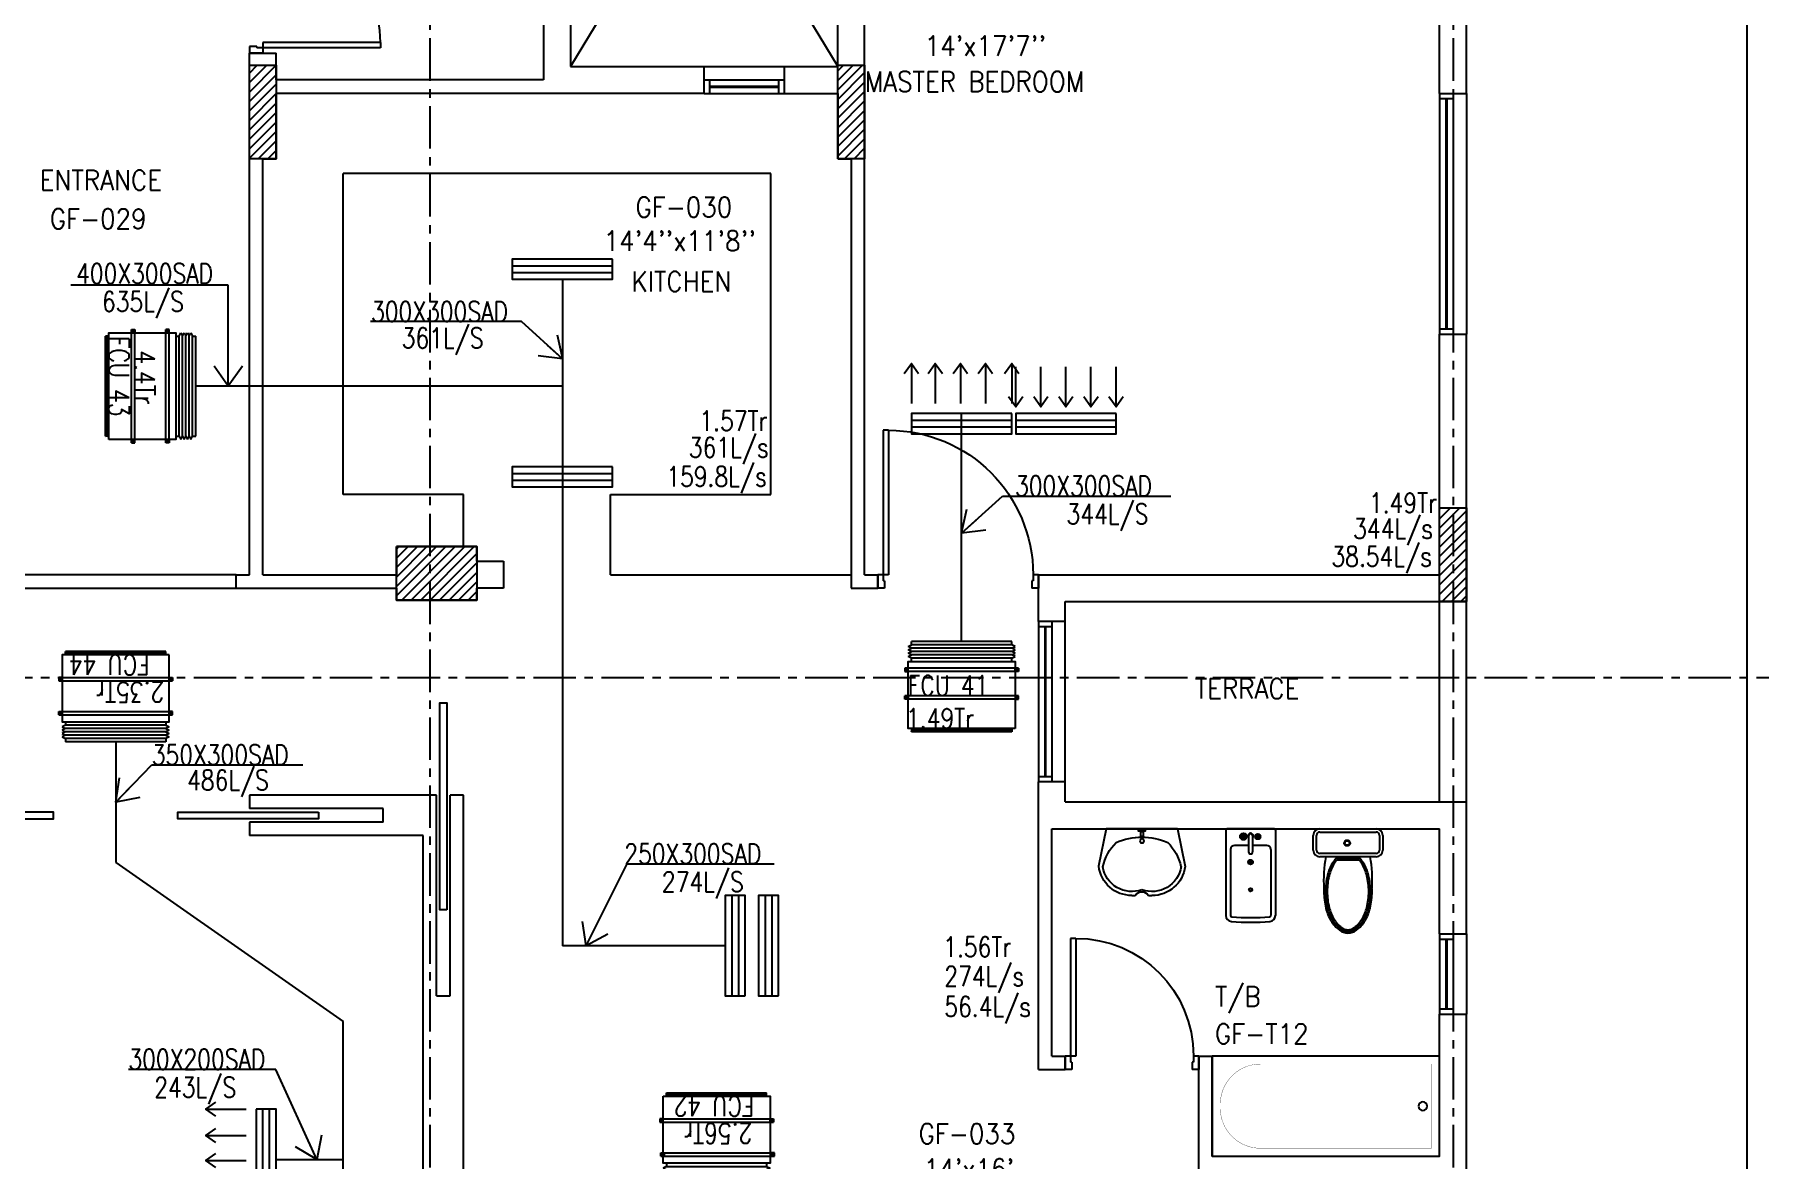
# Model space of a CAD drawing. Header units: millimetres. Extents: x -1288794 to 2153086, y -2701644 to -1335282.
# Drawn here: x 733839 to 746738, y -1504293 to -1495878 of the extents above; entities that cross this region are included whole.
import ezdxf

# ---------------------------------------------------------------- set-up
doc = ezdxf.new("R2010")
doc.units = ezdxf.units.MM
doc.header["$LTSCALE"] = 100
for name, pattern in [('CENTER', [50.8, 31.75, -6.35, 6.35, -6.35]), ('DASHED2', [9.525, 6.35, -3.175]), ('HIDDEN', [9.525, 6.35, -3.175])]:
    doc.linetypes.add(name, pattern=pattern)
for name, color, linetype in [('A-ANNO-TEXT', 8, 'Continuous'), ('A-AREA', 8, 'CENTER'), ('A-DOOR', 4, 'Continuous'), ('A-FLOR-OVHD', 4, 'DASHED2'), ('A-FLOR-PFIX', 8, 'Continuous'), ('A-FLOR-SPCL', 8, 'Continuous'), ('A-GLAZ', 5, 'Continuous'), ('A-GRID', 253, 'CENTER'), ('A-WALL-FULL', 8, 'Continuous'), ('AC- SUIPPOR', 7, 'HIDDEN'), ('AC-SAD', 3, 'Continuous'), ('AC-SAD TEXT', 3, 'Continuous'), ('AC-UNIT', 5, 'Continuous'), ('RETURN GRILL RIGHT', 1, 'Continuous'), ('S-COL- HACT.', 9, 'Continuous'), ('S-COL.', 8, 'Continuous'), ('SAD RIGHT', 3, 'Continuous'), ('SUPPLY GRILL RIGHT', 3, 'Continuous'), ('WALL', 42, 'Continuous')]:
    doc.layers.add(name, color=color, linetype=linetype)
doc.styles.add('ROMANS', font='romans.shx', dxfattribs={"width": 0.8})
doc.styles.add('SIMPLEX', font='simplex.shx', dxfattribs={"width": 0.8})
doc.dimstyles.new('100 of DIM2', dxfattribs={"dimscale": 0, "dimtxt": 200, "dimasz": 150, "dimexe": 75, "dimexo": 200, "dimgap": 75, "dimtad": 1, "dimdec": 0, "dimrnd": 5, "dimzin": 0, "dimdsep": 46, "dimtxsty": 'ROMANS', "dimblk": 'ARCHTICK', "dimcen": 100, "dimclrd": 94, "dimclre": 94, "dimclrt": 2, "dimadec": 0, "dimazin": 0, "dimtfac": 1, "dimtdec": 0, "dimtofl": 0, "dimtmove": 2, "dimatfit": 3, "dimldrblk": 'OPEN90', "dimfxl": 75, "dimtolj": 1, "dimtzin": 0, "dimarcsym": 0})
pattern_1 = [(45, (1840901.617, -1109556.65), (-35.355339, 35.355339), [])]

# ---------------------------------------------------------------- blocks, each defined once
blk = doc.blocks.new('W-180')
for p, q in [((1800, 100), (0, 100)), ((1800, 0), (0, 0)), ((40, 0), (40, 100)), ((1760, 100), (1760, 0))]:
    blk.add_line(p, q)
at = {"linetype": 'Continuous'}
for p, q in [((1760, 53), (40, 53)), ((1760, 47), (40, 47))]:
    blk.add_line(p, q, dxfattribs=at)
blk = doc.blocks.new('D-100-R1')
for p, q in [((-80, 980), (-80, 100)), ((-80, 980), (-40, 980)), ((-40, 980), (-40, 55)), ((-1000, 100), (-1000, 0)), ((-1000, 100), (-960, 100)), ((-960, 100), (-960, 55)), ((-960, 55), (-950, 55)), ((-950, 55), (-950, 0)), ((-80, 100), (0, 100)), ((-50, 55), (-50, 0)), ((-50, 55), (-40, 55)), ((-50, 0), (0, 0)), ((0, 100), (0, 0)), ((-1000, 0), (-950, 0))]:
    blk.add_line(p, q)
at = {"linetype": 'Continuous'}
blk.add_arc((-80, 100), 880, 90, 180, dxfattribs=at)
blk = doc.blocks.new('LAV-4')
for p, q in [((-266, 0), (-322, -283)), ((-266, 0), (268, 0)), ((268, 0), (324, -280)), ((-48, -500), (-75, -500)), ((75, -500), (50, -500))]:
    blk.add_line(p, q)
for points in [[(-25, 0), (-25, -18), (25, -18), (25, 0)], [(-9, -20), (-9, -57), (8, -57), (8, -20)]]:
    blk.add_lwpolyline(points, close=True)
blk.add_circle((0, -91), 15.4)
for centre, radius, start, end in [((74, -366), 375, 135.3333, 167.1432), ((0, -539), 477, 66.1261, 113.874), ((-74, -366), 375, 12.5199, 44.6667), ((-75, -250), 250, 187.6784, 270), ((-75, -250), 220, 188.5814, 289.9523), ((75, -250), 220, 250.0878, 350.8515), ((75, -250), 250, 270, 353.0121), ((1, -527), 55.9, 28.7827, 151.2173), ((50, -499), 0, 238.1883, 0)]:
    blk.add_arc(centre, radius, start, end)
blk = doc.blocks.new('D-120-R1')
for p, q in [((-80, 1180), (-40, 1180)), ((-80, 1180), (-80, 100)), ((-40, 1180), (-40, 55)), ((-1200, 100), (-1160, 100)), ((-1200, 100), (-1200, 0)), ((-1160, 100), (-1160, 55)), ((-1160, 55), (-1150, 55)), ((-1150, 55), (-1150, 0)), ((-80, 100), (0, 100)), ((-50, 55), (-40, 55)), ((-50, 55), (-50, 0)), ((-50, 0), (0, 0)), ((0, 100), (0, 0)), ((-1200, 0), (-1150, 0))]:
    blk.add_line(p, q)
at = {"linetype": 'Continuous'}
blk.add_arc((-80, 100), 1080, 90, 180, dxfattribs=at)
blk = doc.blocks.new('BIDET-1')
for p, q in [((175, 0), (-175, 0)), ((-185, -10), (-185, -649)), ((-15, -125), (-120, -125)), ((-39, -59), (-69, -59)), ((-54, -44), (-54, -74)), ((-15, -54), (-15, -174)), ((15, -54), (15, -174)), ((120, -125), (15, -125)), ((39, -59), (69, -59)), ((54, -44), (54, -74)), ((185, -10), (185, -649)), ((-150, -155), (-150, -649)), ((12, -250), (-12, -250)), ((-9, -259), (9, -241)), ((-9, -241), (9, -259)), ((0, -238), (0, -262)), ((150, -155), (150, -649))]:
    blk.add_line(p, q)
for centre, radius in [((-54, -59), 25), ((-54, -59), 20), ((-54, -59), 15.2), ((-54, -59), 10.2), ((54, -59), 20), ((54, -59), 15.2), ((54, -59), 10.2), ((0, -250), 17.5), ((0, -250), 12.5), ((0, -457), 12.5), ((0, -457), 10)]:
    blk.add_circle(centre, radius)
for centre, radius, start, end in [((-175, -10), 10, 90, 180), ((175, -10), 10, 0, 90), ((-120, -155), 30, 90, 180), ((0, -54), 20, 318.5904, 221.4096), ((0, -54), 15, 0, 180), ((120, -155), 30, 0, 90), ((0, -174), 15, 180, 0), ((-140, -649), 45, 180, 265.2062), ((-140, -649), 10, 180, 265.2062), ((0, 1020), 1720, 265.2062, 274.7938), ((0, 1020), 1685, 265.2062, 274.7938), ((140, -649), 10, 274.7938, 0), ((140, -649), 45, 274.7938, 0)]:
    blk.add_arc(centre, radius, start, end)
blk = doc.blocks.new('WC-1')
for p, q in [((-210, 0), (210, 0)), ((-260, -160), (-260, -50)), ((-235, -160), (-235, -50)), ((-210, -25), (210, -25)), ((235, -50), (235, -160)), ((260, -50), (260, -160)), ((210, -185), (-210, -185)), ((210, -210), (-210, -210)), ((91, -223), (-91, -223)), ((86, -235), (-86, -235))]:
    blk.add_line(p, q)
for radius in [22.1, 17.1]:
    blk.add_circle((-6, -107), radius)
for centre, radius, start, end in [((-210, -50), 50, 90, 180), ((-210, -50), 25, 90, 180), ((210, -50), 50, 360, 90), ((210, -50), 25, 360, 90), ((-210, -160), 50, 180, 270), ((-210, -160), 25, 180, 270), ((722, -383), 904, 168.9529, 184.0632), ((178, -428), 341, 149.8586, 166.4766), ((69, -365), 214, 138.4152, 149.8586), ((69, -365), 201, 139.9943, 149.8586), ((-69, -365), 201, 30.1414, 40.0057), ((-69, -365), 214, 30.1414, 41.5848), ((-178, -428), 341, 13.5234, 30.1414), ((210, -160), 25, 270, 360), ((210, -160), 50, 270, 360), ((352, -470), 520, 166.4766, 180), ((352, -470), 507, 166.4766, 180), ((178, -428), 328, 149.8586, 166.4766), ((-178, -428), 328, 13.5234, 30.1414), ((-352, -470), 507, 360, 13.5234), ((-352, -470), 520, 360, 13.5234), ((352, -470), 532, 177.5541, 180), ((352, -470), 532, 180, 193.5234), ((352, -470), 520, 180, 193.5234), ((352, -470), 507, 180, 193.5234), ((-352, -470), 507, 346.4766, 360), ((-352, -470), 520, 346.4766, 360), ((-352, -470), 532, 346.4766, 360), ((-352, -470), 532, 360, 2.4459), ((178, -512), 353, 193.5234, 210.1414), ((178, -512), 341, 193.5234, 210.1414), ((178, -512), 328, 193.5234, 210.1414), ((-178, -512), 328, 329.8586, 346.4766), ((-178, -512), 341, 329.8586, 346.4766), ((-178, -512), 353, 329.8586, 346.4766), ((69, -575), 226, 210.1414, 234.4972), ((69, -575), 214, 210.1414, 234.4972), ((69, -575), 201, 210.1414, 234.4972), ((0, -672), 108, 234.4972, 270), ((0, -672), 95.9, 234.4972, 270), ((0, -672), 83.4, 234.4972, 270), ((0, -672), 83.4, 270, 305.5028), ((0, -672), 95.9, 270, 305.5028), ((0, -672), 108, 270, 305.5028), ((-69, -575), 201, 305.5028, 329.8586), ((-69, -575), 214, 305.5028, 329.8586), ((-69, -575), 226, 305.5028, 329.8586)]:
    blk.add_arc(centre, radius, start, end)
at = {"linetype": 'Continuous', "ltscale": 50}
blk.add_arc((-722, -383), 904, 355.9368, 11.0471, dxfattribs=at)
blk = doc.blocks.new('W-60')
for p, q in [((600, 100), (0, 100)), ((600, 0), (0, 0)), ((40, 0), (40, 100)), ((560, 100), (560, 0))]:
    blk.add_line(p, q)
at = {"linetype": 'Continuous'}
for p, q in [((560, 53), (40, 53)), ((560, 47), (40, 47))]:
    blk.add_line(p, q, dxfattribs=at)
blk = doc.blocks.new('W-120')
for p, q in [((1200, 100), (0, 100)), ((1200, 0), (0, 0)), ((40, 0), (40, 100)), ((1160, 100), (1160, 0))]:
    blk.add_line(p, q)
at = {"linetype": 'Continuous'}
for p, q in [((1160, 53), (40, 53)), ((1160, 47), (40, 47))]:
    blk.add_line(p, q, dxfattribs=at)
blk = doc.blocks.new('BT-2')
blk.add_lwpolyline([(0, 750), (1700, 750), (1700, 0), (0, 0)], close=True)
at = {"const_width": 2}
blk.add_lwpolyline([(60, 690), (1340, 690, -0.414214), (1640, 390), (1640, 360, -0.414214), (1340, 60), (60, 60)], format="xyb", close=True, dxfattribs=at)
blk.add_circle((125, 375), 31.9)
blk = doc.blocks.new('A$C44FB0367')
at = {"layer": 'WALL', "ltscale": 30}
h = blk.add_hatch(dxfattribs=at)
h.set_pattern_fill('NET3', color=2, scale=100, style=0)
h.set_pattern_definition([(0, (19935.246, -11666.627), (0, 12.5), []), (60, (19935.246, -11666.627), (-10.8253175, 6.25), []), (120, (19935.246, -11666.627), (-10.8253175, -6.25), [])])
h.paths.add_polyline_path([(775, 250), (775, 275), (25, 275), (25, 250)])
at = {"layer": 'WALL', "color": 5, "ltscale": 30}
for p, q in [((25, 250), (25, 275)), ((25, 275), (775, 275)), ((775, 250), (775, 275))]:
    blk.add_line(p, q, dxfattribs=at)
at = {"layer": 'WALL', "color": 8, "ltscale": 30}
for p, q in [((25, -250), (25, -275)), ((25, -250), (25, -275)), ((775, -250), (775, -275)), ((25, -275), (0, -287.5)), ((0, -287.5), (25, -300)), ((25, -300), (0, -312.5)), ((0, -312.5), (25, -325)), ((25, -325), (0, -337.5)), ((0, -337.5), (25, -350)), ((25, -350), (0, -362.5)), ((0, -362.5), (25, -375)), ((25, -275), (775, -275)), ((25, -300), (775, -300)), ((25, -325), (775, -325)), ((25, -350), (775, -350)), ((25, -375), (775, -375)), ((25, -375), (25, -400)), ((775, -275), (800, -287.5)), ((800, -287.5), (775, -300)), ((775, -300), (800, -312.5)), ((800, -312.5), (775, -325)), ((775, -325), (800, -337.5)), ((800, -337.5), (775, -350)), ((775, -350), (800, -362.5)), ((800, -362.5), (775, -375)), ((775, -375), (775, -400)), ((25, -400), (775, -400))]:
    blk.add_line(p, q, dxfattribs=at)
at = {"layer": 'WALL', "color": 5, "ltscale": 30}
blk.add_lwpolyline([(0, 250), (800, 250), (800, -250), (0, -250)], close=True, dxfattribs=at)
blk = doc.blocks.new('A$C5F1D0244')
at = {"layer": 'AC- SUIPPOR', "ltscale": 5}
for p, q in [((-25, 425), (-25, -425)), ((0, 425), (0, -425))]:
    blk.add_line(p, q, dxfattribs=at)
at = {"layer": 'AC- SUIPPOR', "ltscale": 30}
for points in [[(-25, 400), (0, 400), (0, 425), (-25, 425)], [(-25, -400), (0, -400), (0, -425), (-25, -425)]]:
    blk.add_lwpolyline(points, close=True, dxfattribs=at)
for centre in [(-12.5, 412.5), (-12.5, -412.5)]:
    blk.add_circle(centre, 5, dxfattribs=at)
blk = doc.blocks.new('_ArchTick')
at = {"color": 0, "linetype": 'ByBlock', "const_width": 0.15}
blk.add_lwpolyline([(-0.5, -0.5), (0.5, 0.5)], dxfattribs=at)
blk = doc.blocks.new('abcde')
at = {"ltscale": 30, "xscale": -1, "rotation": 270}
blk.add_blockref('A$C5F1D0244', (740664, -1500704), dxfattribs=at)
at = {"ltscale": 30, "rotation": 270}
blk.add_blockref('A$C5F1D0244', (740664, -1500936), dxfattribs=at)
at = {"layer": 'AC-UNIT', "color": 6, "ltscale": 30, "rotation": 180}
blk.add_blockref('A$C44FB0367', (741064, -1500904), dxfattribs=at)
blk = doc.blocks.new('grill')
at = {"layer": 'SUPPLY GRILL RIGHT'}
for p, q in [((665706, -1490217), (665656, -1490217)), ((665656, -1490217), (665656, -1490967)), ((665756, -1490217), (665706, -1490217)), ((665706, -1490217), (665706, -1490967))]:
    blk.add_line(p, q, dxfattribs=at)
blk.add_lwpolyline([(665756, -1490967), (665756, -1490217), (665606, -1490217), (665606, -1490967)], close=True, dxfattribs=at)
blk = doc.blocks.new('grillreturn')
at = {"layer": 'RETURN GRILL RIGHT'}
for p, q in [((665656, -1489444), (665656, -1490194)), ((665706, -1489444), (665706, -1490194))]:
    blk.add_line(p, q, dxfattribs=at)
blk.add_lwpolyline([(665756, -1490194), (665756, -1489444), (665606, -1489444), (665606, -1490194)], close=True, dxfattribs=at)
blk = doc.blocks.new('SUPPLY GRILL RIGHT')
at = {"layer": 'SUPPLY GRILL RIGHT'}
for p, q in [((375, 25), (-375, 25)), ((375, -25), (375, 25)), ((375, -25), (-375, -25)), ((375, -75), (375, -25))]:
    blk.add_line(p, q, dxfattribs=at)
blk.add_lwpolyline([(-375, -75), (375, -75), (375, 75), (-375, 75)], close=True, dxfattribs=at)
for points in [[(-375, -450), (-375, -150)], [(-178.5, -450), (-178.5, -150)], [(9, -450), (9, -150)], [(196.5, -450), (196.5, -150)], [(375, -450), (375, -150)]]:
    blk.add_leader(points, dimstyle='100 of DIM2', override={"dimscale": 1, "dimasz": 75, "dimtad": 0, "dimclrd": 0, "dimfxl": 0.2}, dxfattribs=at)
blk = doc.blocks.new('RETURN GRILL RIGHT')
at = {"layer": 'RETURN GRILL RIGHT'}
for p, q in [((375, 25), (-375, 25)), ((375, -25), (-375, -25))]:
    blk.add_line(p, q, dxfattribs=at)
blk.add_lwpolyline([(-375, -75), (375, -75), (375, 75), (-375, 75)], close=True, dxfattribs=at)
for points in [[(-375, -125), (-375, -425)], [(-187.5, -125), (-187.5, -425)], [(0, -125), (0, -425)], [(187.5, -125), (187.5, -425)], [(375, -125), (375, -425)]]:
    blk.add_leader(points, dimstyle='100 of DIM2', override={"dimscale": 1, "dimasz": 75, "dimtad": 0, "dimclrd": 0, "dimfxl": 0.2}, dxfattribs=at)

msp = doc.modelspace()

# ---------------------------------------------------------------- hatches: boundary and pattern name
at = {"layer": 'S-COL- HACT.', "linetype": 'Continuous', "ltscale": 3}
h = msp.add_hatch(dxfattribs=at)
h.set_pattern_fill('ANSI31', color=256, scale=400, style=0)
h.set_pattern_definition(pattern_1)
h.paths.add_polyline_path([(735446.4, -1496807.9), (735446.4, -1496107.9), (735646.4, -1496107.9), (735646.4, -1496807.9)])
h = msp.add_hatch(dxfattribs=at)
h.set_pattern_fill('ANSI31', color=256, scale=400, style=0)
h.set_pattern_definition(pattern_1)
h.paths.add_polyline_path([(739846.4, -1496807.9), (739846.4, -1496107.9), (740046.4, -1496107.9), (740046.4, -1496807.9)])
h = msp.add_hatch(dxfattribs=at)
h.set_pattern_fill('ANSI31', color=256, scale=400, style=0)
h.set_pattern_definition(pattern_1)
h.paths.add_polyline_path([(744346.4, -1500118.6), (744346.4, -1499418.6), (744546.4, -1499418.6), (744546.4, -1500118.6)])
h = msp.add_hatch(dxfattribs=at)
h.set_pattern_fill('ANSI31', color=256, scale=400, style=0)
h.set_pattern_definition([(45, (1840901.617, -1109546.65), (-35.355339, 35.355339), [])])
h.paths.add_polyline_path([(736546.4, -1499708.6), (737146.4, -1499708.6), (737146.4, -1500108.6), (736546.4, -1500108.6)])

# ---------------------------------------------------------------- linework, layer by layer
at = {"layer": 'A-AREA', "ltscale": 15}
msp.add_line((746646.4, -1512568.6), (746646.4, -1469568.6), dxfattribs=at)
at = {"layer": 'A-DOOR', "ltscale": 3}
for points in [[(736921.4, -1502426.2), (736871.4, -1502426.2), (736871.4, -1500876.2), (736921.4, -1500876.2), (736921.4, -1502426.2)], [(732930.4, -1501693.6), (732930.4, -1501743.6), (733980.4, -1501743.6), (733980.4, -1501693.6), (732930.4, -1501693.6)], [(735962.4, -1501693.6), (735962.4, -1501743.6), (734912.4, -1501743.6), (734912.4, -1501693.6), (735962.4, -1501693.6)]]:
    msp.add_lwpolyline(points, dxfattribs=at)
at = {"layer": 'A-FLOR-OVHD', "linetype": 'Continuous', "ltscale": 3}
for p, q in [((735346.4, -1499918.6), (733546.4, -1499918.6)), ((733546.4, -1500018.6), (735346.4, -1500018.6))]:
    msp.add_line(p, q, dxfattribs=at)
at = {"layer": 'A-FLOR-SPCL', "ltscale": 3}
for p, q in [((739846.4, -1492818.6), (737846.4, -1496118.6)), ((737846.4, -1492818.6), (739846.4, -1496118.6)), ((739346.4, -1496918.6), (736146.4, -1496918.6)), ((736146.4, -1499318.6), (736146.4, -1496918.6)), ((739346.4, -1499318.6), (739346.4, -1496918.6)), ((737046.4, -1499318.6), (736146.4, -1499318.6)), ((737046.4, -1499708.6), (737046.4, -1499318.6)), ((738146.4, -1499918.6), (738146.4, -1499318.6)), ((738146.4, -1499318.6), (739346.4, -1499318.6)), ((738146.4, -1499918.6), (739946.4, -1499918.6)), ((744346.4, -1501618.6), (744346.4, -1500118.6)), ((744546.4, -1501618.6), (744546.4, -1500118.6))]:
    msp.add_line(p, q, dxfattribs=at)
at = {"layer": 'A-GLAZ', "ltscale": 3}
for p, q in [((738846.4, -1496118.6), (739446.4, -1496118.6)), ((744546.4, -1496318.6), (744546.4, -1498118.6)), ((741546.4, -1501468.6), (741546.4, -1500268.6)), ((744546.4, -1502606), (744546.4, -1503206))]:
    msp.add_line(p, q, dxfattribs=at)
at = {"layer": 'A-GRID', "ltscale": 0.1}
for p, q in [((736796.4, -1466442.6), (736796.4, -1514577)), ((744446.4, -1466442.6), (744446.4, -1514577)), ((707090.6, -1500687.6), (750630.2, -1500687.6))]:
    msp.add_line(p, q, dxfattribs=at)
at = {"layer": 'A-WALL-FULL', "ltscale": 3}
for p, q in [((744546.4, -1496318.6), (744546.4, -1493460.2)), ((739846.4, -1496118.6), (739846.4, -1494118.6)), ((740046.4, -1499918.6), (740046.4, -1494518.6)), ((744346.4, -1496318.6), (744346.4, -1494518.6)), ((737646.4, -1495468.6), (737646.4, -1496218.6)), ((737846.4, -1495468.6), (737846.4, -1496118.6)), ((735446.4, -1499918.6), (735446.4, -1496018.6)), ((735546.4, -1496018.6), (735446.4, -1496018.6)), ((737846.4, -1496118.6), (738846.4, -1496118.6)), ((738846.4, -1496318.6), (738846.4, -1496118.6)), ((739446.4, -1496318.6), (739446.4, -1496118.6)), ((739446.4, -1496118.6), (739846.4, -1496118.6)), ((737646.4, -1496218.6), (735646.4, -1496218.6)), ((737646.4, -1496318.6), (735646.4, -1496318.6)), ((738846.4, -1496318.6), (737646.4, -1496318.6)), ((739446.4, -1496318.6), (739846.4, -1496318.6)), ((744346.4, -1496318.6), (744546.4, -1496318.6)), ((735546.4, -1499918.6), (735546.4, -1496807.9)), ((739946.4, -1496807.9), (739946.4, -1500018.6)), ((744346.4, -1498118.6), (744546.4, -1498118.6)), ((744346.4, -1499918.6), (744346.4, -1498118.6)), ((744546.4, -1500118.6), (744546.4, -1498118.6)), ((735346.4, -1500018.6), (735346.4, -1499918.6)), ((735346.4, -1499918.6), (735446.4, -1499918.6)), ((735546.4, -1499918.6), (736546.4, -1499918.6)), ((740046.4, -1499918.6), (740146.4, -1499918.6)), ((740146.4, -1500018.6), (740146.4, -1499918.6)), ((740146.4, -1499918.6), (740146.4, -1499918.6)), ((741346.4, -1500268.6), (741346.4, -1499918.6)), ((741346.4, -1499918.6), (744346.4, -1499918.6)), ((735346.4, -1500018.6), (736546.4, -1500018.6)), ((739946.4, -1500018.6), (740146.4, -1500018.6)), ((741546.4, -1500118.6), (744546.4, -1500118.6)), ((741546.4, -1500268.6), (741546.4, -1500118.6)), ((741546.4, -1500268.6), (741346.4, -1500268.6)), ((741346.4, -1503618.6), (741346.4, -1501468.6)), ((741546.4, -1501468.6), (741346.4, -1501468.6)), ((741546.4, -1501618.6), (741546.4, -1501468.6)), ((736746.4, -1501568.6), (735446.4, -1501568.6)), ((735446.4, -1501568.6), (735446.4, -1501668.6)), ((736446.4, -1501668.6), (735446.4, -1501668.6)), ((736446.4, -1501768.6), (736446.4, -1501668.6)), ((736846.4, -1501568.6), (736746.4, -1501568.6)), ((736846.4, -1503068.6), (736846.4, -1501568.6)), ((736946.4, -1503068.6), (736946.4, -1501568.6)), ((737046.4, -1501568.6), (736946.4, -1501568.6)), ((737046.4, -1504868.6), (737046.4, -1501568.6)), ((741546.4, -1501618.6), (744546.4, -1501618.6)), ((744546.4, -1502606), (744546.4, -1501618.6)), ((736446.4, -1501768.6), (735446.4, -1501768.6)), ((735446.4, -1501768.6), (735446.4, -1501868.6)), ((736746.4, -1501868.6), (735446.4, -1501868.6)), ((736746.4, -1504618.6), (736746.4, -1501868.6)), ((741446.4, -1501818.6), (744346.4, -1501818.6)), ((741446.4, -1503518.6), (741446.4, -1501818.6)), ((744346.4, -1502606), (744346.4, -1501818.6)), ((744346.4, -1502606), (744546.4, -1502606)), ((736846.4, -1503068.6), (736946.4, -1503068.6)), ((744346.4, -1503206), (744546.4, -1503206)), ((744346.4, -1504268.6), (744346.4, -1503206)), ((744546.4, -1506768.6), (744546.4, -1503206)), ((741446.4, -1503518.6), (741546.4, -1503518.6)), ((741546.4, -1503618.6), (741546.4, -1503518.6)), ((742546.4, -1504868.6), (742546.4, -1503518.6)), ((742546.4, -1503518.6), (742646.4, -1503518.6)), ((742646.4, -1504268.6), (742646.4, -1503518.6)), ((741346.4, -1503618.6), (741546.4, -1503618.6)), ((742646.4, -1504268.6), (744346.4, -1504268.6))]:
    msp.add_line(p, q, dxfattribs=at)
at = {"layer": 'A-WALL-FULL', "linetype": 'Continuous', "ltscale": 3}
for p, q in [((735446.4, -1496018.6), (735646.4, -1496018.6)), ((735646.4, -1496218.6), (735646.4, -1496018.6)), ((735646.4, -1496807.9), (735646.4, -1496318.6)), ((739846.4, -1496318.6), (739846.4, -1496807.9)), ((735546.4, -1496807.9), (735646.4, -1496807.9)), ((739846.4, -1496807.9), (739946.4, -1496807.9)), ((737146.4, -1499708.6), (736546.4, -1499708.6)), ((736546.4, -1499708.6), (736546.4, -1499918.6)), ((737146.4, -1499818.6), (737146.4, -1499708.6)), ((737146.4, -1499818.6), (737346.4, -1499818.6)), ((737346.4, -1499818.6), (737346.4, -1500018.6)), ((736546.4, -1500018.6), (736546.4, -1500108.6)), ((736546.4, -1500108.6), (737146.4, -1500108.6)), ((737346.4, -1500018.6), (737146.4, -1500018.6)), ((737146.4, -1500108.6), (737146.4, -1500018.6))]:
    msp.add_line(p, q, dxfattribs=at)
at = {"layer": 'AC-SAD'}
for p, q in [((737786.9, -1497708.6), (737786.9, -1498508.6)), ((737786.9, -1498508.6), (735046.4, -1498508.6)), ((737786.9, -1498508.6), (737786.9, -1502693.6)), ((740771.4, -1500418.6), (740771.4, -1498713.9)), ((734446.4, -1501168.6), (734446.4, -1502070.4)), ((734446.4, -1502070.4), (736146.4, -1503260.8)), ((739004.1, -1502693.6), (737786.9, -1502693.6)), ((736146.4, -1505873.6), (736146.4, -1503260.8)), ((735646.4, -1504291.6), (736146.4, -1504291.6))]:
    msp.add_line(p, q, dxfattribs=at)
at = {"layer": 'S-COL.', "linetype": 'Continuous', "ltscale": 3}
for points in [[(735446.4, -1496807.9), (735446.4, -1496107.9), (735646.4, -1496107.9), (735646.4, -1496807.9)], [(735446.4, -1496807.9), (735446.4, -1496107.9), (735646.4, -1496107.9), (735646.4, -1496807.9)], [(735446.4, -1496807.9), (735446.4, -1496107.9), (735646.4, -1496107.9), (735646.4, -1496807.9)], [(739846.4, -1496807.9), (739846.4, -1496107.9), (740046.4, -1496107.9), (740046.4, -1496807.9)], [(739846.4, -1496807.9), (739846.4, -1496107.9), (740046.4, -1496107.9), (740046.4, -1496807.9)], [(739846.4, -1496807.9), (739846.4, -1496107.9), (740046.4, -1496107.9), (740046.4, -1496807.9)], [(744346.4, -1500118.6), (744346.4, -1499418.6), (744546.4, -1499418.6), (744546.4, -1500118.6)], [(744346.4, -1500118.6), (744346.4, -1499418.6), (744546.4, -1499418.6), (744546.4, -1500118.6)], [(744346.4, -1500118.6), (744346.4, -1499418.6), (744546.4, -1499418.6), (744546.4, -1500118.6)], [(736546.4, -1499708.6), (737146.4, -1499708.6), (737146.4, -1500108.6), (736546.4, -1500108.6)], [(736546.4, -1499708.6), (737146.4, -1499708.6), (737146.4, -1500108.6), (736546.4, -1500108.6)], [(736546.4, -1499708.6), (737146.4, -1499708.6), (737146.4, -1500108.6), (736546.4, -1500108.6)]]:
    msp.add_lwpolyline(points, close=True, dxfattribs=at)

# ---------------------------------------------------------------- block references
at = {"ltscale": 30}
for p, rotation in [((734564.5, -1498508.6), 180), ((734446.4, -1500686.7), 90.00000000000001), ((738939.2, -1503987.4), 89.99999999999999)]:
    msp.add_blockref('A$C5F1D0244', p, dxfattribs=dict(at, rotation=rotation))
at = {"ltscale": 30, "xscale": -1}
for p, rotation in [((734845.7, -1498508.6), 180), ((734446.4, -1500967.9), 90), ((738946.8, -1504268.6), 90)]:
    msp.add_blockref('A$C5F1D0244', p, dxfattribs=dict(at, rotation=rotation))
at = {"layer": 'A-DOOR', "ltscale": 3, "rotation": 270}
msp.add_blockref('D-100-R1', (735446.4, -1496018.6), dxfattribs=at)
at = {"layer": 'A-DOOR', "ltscale": 3, "xscale": -1}
for name, p in [('D-120-R1', (740146.4, -1500018.6)), ('D-100-R1', (741546.4, -1503618.6))]:
    msp.add_blockref(name, p, dxfattribs=at)
at = {"layer": 'A-FLOR-PFIX', "ltscale": 3, "xscale": -1}
for name, p in [('LAV-4', (742120.4, -1501818.6)), ('BT-2', (744346.4, -1504268.6))]:
    msp.add_blockref(name, p, dxfattribs=at)
at = {"layer": 'A-FLOR-PFIX', "ltscale": 3}
for name, p in [('BIDET-1', (742933, -1501818.6)), ('WC-1', (743661.1, -1501818.6))]:
    msp.add_blockref(name, p, dxfattribs=at)
at = {"layer": 'A-GLAZ', "ltscale": 3, "xscale": -1}
msp.add_blockref('W-60', (739446.4, -1496318.6), dxfattribs=at)
at = {"layer": 'A-GLAZ', "ltscale": 3, "xscale": -1, "rotation": 270}
for name, p in [('W-180', (744346.4, -1498118.6)), ('W-120', (741346.4, -1501468.6)), ('W-60', (744346.4, -1503206))]:
    msp.add_blockref(name, p, dxfattribs=at)
at = {"layer": 'AC-UNIT', "color": 6, "ltscale": 30, "rotation": 90.00000000000001}
msp.add_blockref('A$C44FB0367', (734646.4, -1498908.6), dxfattribs=at)
at = {"layer": 'AC-UNIT', "color": 6, "ltscale": 30, "xscale": -1}
msp.add_blockref('A$C44FB0367', (734846.4, -1500768.6), dxfattribs=at)
at = {"layer": 'AC-UNIT', "color": 6, "ltscale": 30}
msp.add_blockref('A$C44FB0367', (738539.2, -1504069.3), dxfattribs=at)
at = {"layer": 'RETURN GRILL RIGHT'}
for name, p, rotation in [('RETURN GRILL RIGHT', (741551.4, -1498788.9), 180), ('grillreturn', (-752031.7, -2164868.4), 90)]:
    msp.add_blockref(name, p, dxfattribs=dict(at, rotation=rotation))
at = {"layer": 'SAD RIGHT', "rotation": 90}
msp.add_blockref('grill', (-752804.8, -2163314.9), dxfattribs=at)
at = {"layer": 'SAD RIGHT'}
for name, p in [('abcde', (107.6, 85.2)), ('grill', (73397.8, -12101.9)), ('grillreturn', (73647.8, -12875))]:
    msp.add_blockref(name, p, dxfattribs=at)
at = {"layer": 'SUPPLY GRILL RIGHT'}
for p, rotation in [((740771.4, -1498788.9), 180), ((735571.4, -1504291.6), 270)]:
    msp.add_blockref('SUPPLY GRILL RIGHT', p, dxfattribs=dict(at, rotation=rotation))

# ---------------------------------------------------------------- texts
at = {"layer": 'A-ANNO-TEXT', "style": 'ROMANS', "width": 0.9}
for s, p in [("14'x17'7''", (740495.3, -1496037.9)), ('MASTER BEDROOM', (740046.4, -1496306.1)), ('ENTRANCE', (733878.2, -1497042.2)), ('GF-030', (738333.7, -1497244.4)), ('GF-029', (733953.9, -1497332)), ("14'4''x11'8''", (738094.5, -1497497.2)), ('KITCHEN', (738303.8, -1497800.6)), ('TERRACE', (742515.9, -1500845.9)), ('T/B', (742666.3, -1503148.8)), ('GF-T12', (742666.3, -1503427.8)), ('GF-033', (740450.5, -1504174.8)), ("14'x16'", (740488, -1504437.6))]:
    msp.add_text(s, height=150, dxfattribs=at).set_placement(p)
at = {"layer": 'AC-SAD TEXT', "style": 'SIMPLEX', "width": 0.8}
for s, p in [('400X300SAD', (734150.6, -1497741.4)), ('635L/S', (734344, -1497950.9)), ('300X300SAD', (736356.1, -1498025.9)), ('361L/S', (736584.8, -1498223.5)), ('1.57Tr', (738811.2, -1498842.5)), ('361L/s', (738732.2, -1499041.6)), ('159.8L/s', (738563.6, -1499259.3)), ('300X300SAD', (741171.4, -1499330.3)), ('1.49Tr', (743817.7, -1499456.8)), ('344L/S', (741556.6, -1499539.7)), ('344L/s', (743699.7, -1499649)), ('38.54L/s', (743537, -1499856.6)), ('FCU 41', (740370.4, -1500822)), ('1.49Tr', (740356, -1501068.6)), ('350X300SAD', (734716.4, -1501341)), ('486L/S', (734980.4, -1501529.7)), ('250X300SAD', (738249.8, -1502081.4)), ('274L/S', (738530.7, -1502290.8)), ('1.56Tr', (740634.1, -1502777.5)), ('274L/s', (740642.3, -1502996.8)), ('56.4L/s', (740642.3, -1503224.3)), ('300X200SAD', (734541.6, -1503618.4)), ('243L/S', (734735, -1503827.9))]:
    msp.add_text(s, height=150, dxfattribs=at).set_placement(p)
for s, rotation, p in [('FCU 43', 270, (734396.4, -1498133.6)), ('4.4Tr', 270, (734589.5, -1498240.5)), ('FCU 44', 180, (734699.5, -1500518.6)), ('2.35Tr', 180, (734809.2, -1500721.7)), ('FCU 42', 180, (739221, -1503819.3)), ('2.56Tr', 180, (739206.6, -1504022.4))]:
    msp.add_text(s, height=150, rotation=rotation, dxfattribs=at).set_placement(p)

# ---------------------------------------------------------------- leaders
at = {"layer": 'AC-SAD TEXT'}
for points in [[(735288.6, -1498508.6), (735288.6, -1497752.8), (734111.4, -1497752.8)], [(737786.9, -1498304.5), (737481.7, -1498025.9), (736351.7, -1498025.9)], [(740771.4, -1499608.8), (741076.6, -1499330.3), (742337.2, -1499330.3)], [(734446.4, -1501619.5), (734716.4, -1501341), (735846.4, -1501341)], [(737964.8, -1502693.6), (738270, -1502081.4), (739369.8, -1502081.4)], [(735949.7, -1504291.6), (735644.5, -1503618.4), (734541.6, -1503618.4)]]:
    msp.add_leader(points, dimstyle='100 of DIM2', override={"dimscale": 1, "dimtad": 0, "dimfxl": 0.2}, dxfattribs=at)

doc.saveas('drawing.dxf')
